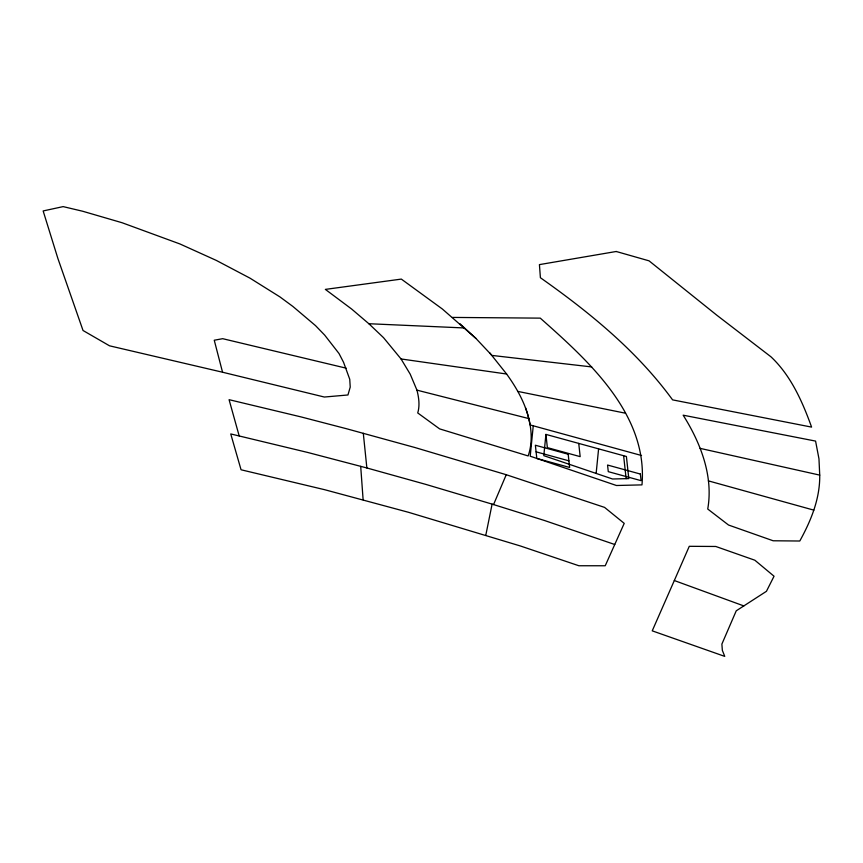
<?xml version="1.0" encoding="UTF-8"?>
<svg xmlns="http://www.w3.org/2000/svg" width="863" height="863" viewBox="0 0 863 863"><rect width="100%" height="100%" fill="white"/><g stroke="black" fill="none" stroke-linecap="round" stroke-linejoin="round"><path stroke-width="1.29" d="M819.721 475.114C820.098 498.631 810.95 520.788 799.785 541.015L773.172 540.777L728.534 525.028L707.736 509.03C713.539 475.988 700.54 442.773 683.172 415.189L815.578 441.09L818.965 458.825L819.721 475.114L700.076 448.361M533.258 425.793L530.216 456.203L616.462 485.502L641.975 484.877C648.124 414.132 588.081 360.583 540.27 318.134L452.417 317.422M545.923 434.402L543.798 455.653L612.525 478.997L628.803 478.598L626.398 456.484L545.923 434.402L547.369 447.627L580.173 456.635L578.739 443.409M596.139 473.431L598.598 448.857M485.804 535.2L492.104 504.121L426.074 484.467L366.861 467.962L307.8 452.482L230.745 433.938L241.057 469.774L324.768 489.731L408.533 512.309L520.378 545.977L578.879 565.75L605.222 565.761L624.219 523.366L604.564 507.39L506.247 474.715L415.017 447.552L346.57 428.749L301.09 416.926L229.073 399.677L239.17 435.88M493.56 504.575L506.247 474.715M674.316 580.54L689.278 546.311L715.772 546.473L754.845 560.216L774.046 576.225L766.441 591.306L736.236 610.821L721.889 644.078L722.342 650.357L724.758 656.387L652.234 630.842L674.316 580.54L743.83 605.923M475.783 338.285L442.428 309.062L401.327 279.094L325.362 289.396L351.629 309.03L368.857 323.722L464.521 327.962L475.783 338.285L491.899 355.416L591.705 366.926M368.857 323.722L383.517 337.66L401.047 358.954L506.613 374.013C517.563 389.17 527.056 406.246 530.044 424.92L641.543 455.513M517.768 391.403L625.502 413.215M222.546 372.223L324.359 397.034L347.951 394.974L350.227 387.088L349.742 379.267L343.56 362.32L339.03 353.55L324.65 335.071L315.513 325.621L292.881 306.451L279.903 296.883L250.011 278.166L216.322 260.421L179.936 243.959L122.071 222.73L82.697 211.252L63.139 206.613L43.15 210.95L57.886 258.469L83.031 330.497L109.525 345.815L222.546 372.223L214.251 340.227L222.676 338.684L346.149 368.167M401.047 358.954L410.205 374.154L416.948 390.152L528.814 418.577M536.096 451.834L568.911 460.842M708.361 480.864L813.852 510.141M492.104 504.121L544.467 520.497L614.747 544.499M459.903 323.679L464.521 327.962M489.666 352.773L506.613 374.013M416.948 390.152C418.835 397.541 419.979 405.491 417.735 412.946L439.612 428.879L528.145 455.955C533.625 440.227 531.047 423.086 525.502 407.757M623.625 455.729L626.128 478.663M363.301 433.28L366.861 467.962M360.702 466.365L363.118 499.785M616.214 251.489L539.429 264.617L540.4 277.724C589.537 312.384 636.926 350.95 672.59 399.871L811.587 427.109C802.461 401.694 790.886 375.524 770.939 356.786L716.862 315.243L649.052 260.842L616.214 251.489M568.188 454.229L535.373 445.232L536.818 458.447L569.623 467.455L568.188 454.229M640.368 474.046L607.563 465.038L608.275 471.651L641.09 480.659L640.368 474.046"/></g></svg>
